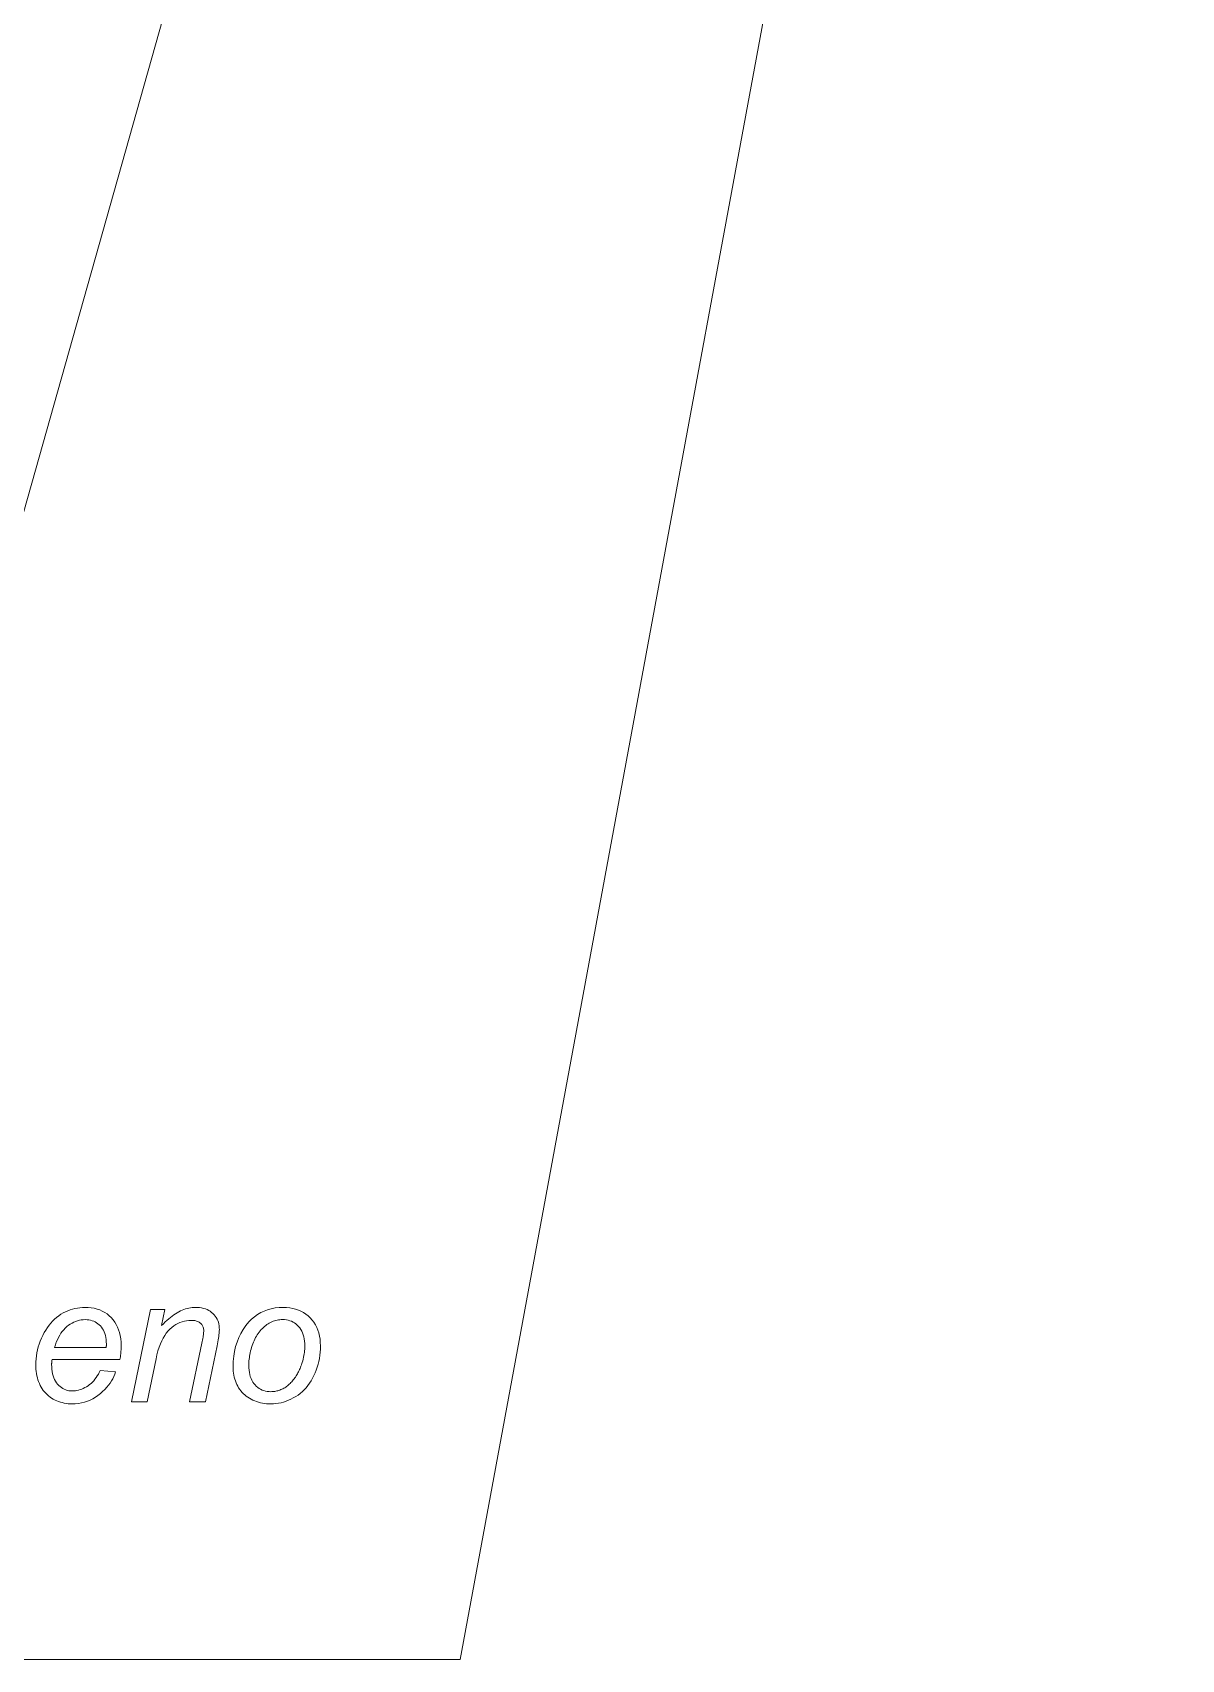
# Model space of a CAD drawing. Extents: x 0 to 420, y 0 to 594.
# Drawn here: x 105.27 to 132.35, y 207.72 to 246.04 of the extents above; entities that cross this region are included whole.
import ezdxf

# ---------------------------------------------------------------- set-up
doc = ezdxf.new("R2010")
doc.units = 0

msp = doc.modelspace()

# ---------------------------------------------------------------- linework, layer by layer
at = {"lineweight": 13}
for points in [[(123.378, 299.635), (102.852, 226.942), (49.073, 226.942)], [(132.351, 299.588), (115.354, 207.718), (56.916, 207.718)]]:
    msp.add_lwpolyline(points, dxfattribs=at)
for points in [[(106.868, 214.527), (107.228, 214.49), (107.211, 214.437), (107.189, 214.384), (107.163, 214.332), (107.134, 214.28), (107.1, 214.229), (107.062, 214.178), (107.021, 214.128), (106.975, 214.078), (106.925, 214.029), (106.871, 213.98), (106.814, 213.935), (106.755, 213.893), (106.694, 213.857), (106.63, 213.826), (106.565, 213.799), (106.497, 213.778), (106.427, 213.761), (106.355, 213.749), (106.281, 213.741), (106.205, 213.739), (106.157, 213.74), (106.11, 213.743), (106.064, 213.749), (106.018, 213.757), (105.974, 213.767), (105.93, 213.779), (105.886, 213.794), (105.844, 213.81), (105.803, 213.829), (105.762, 213.85), (105.723, 213.874), (105.685, 213.899), (105.65, 213.926), (105.616, 213.956), (105.584, 213.987), (105.555, 214.021), (105.527, 214.056), (105.501, 214.094), (105.477, 214.133), (105.455, 214.175), (105.435, 214.218), (105.417, 214.262), (105.401, 214.308), (105.388, 214.355), (105.376, 214.402), (105.366, 214.452), (105.359, 214.502), (105.354, 214.553), (105.351, 214.606), (105.35, 214.66), (105.351, 214.731), (105.356, 214.801), (105.364, 214.872), (105.376, 214.941), (105.391, 215.011), (105.409, 215.079), (105.43, 215.148), (105.455, 215.216), (105.483, 215.283), (105.514, 215.35), (105.548, 215.416), (105.584, 215.477), (105.622, 215.536), (105.662, 215.591), (105.703, 215.642), (105.747, 215.69), (105.793, 215.735), (105.84, 215.776), (105.89, 215.813), (105.941, 215.848), (105.994, 215.879), (106.048, 215.906), (106.102, 215.931), (106.157, 215.952), (106.214, 215.97), (106.271, 215.984), (106.329, 215.996), (106.388, 216.004), (106.447, 216.009), (106.508, 216.01), (106.584, 216.008), (106.657, 216.001), (106.727, 215.989), (106.794, 215.972), (106.858, 215.95), (106.918, 215.923), (106.976, 215.892), (107.03, 215.856), (107.081, 215.815), (107.129, 215.769), (107.173, 215.719), (107.213, 215.665), (107.247, 215.608), (107.278, 215.548), (107.303, 215.483), (107.324, 215.416), (107.34, 215.345), (107.352, 215.27), (107.359, 215.192), (107.361, 215.11), (107.361, 215.078), (107.36, 215.046), (107.359, 215.014), (107.357, 214.981), (107.354, 214.948), (107.351, 214.916), (107.347, 214.883), (107.343, 214.849), (107.338, 214.816), (107.333, 214.783), (105.732, 214.783), (105.731, 214.77), (105.729, 214.758), (105.728, 214.746), (105.727, 214.734), (105.726, 214.722), (105.725, 214.711), (105.725, 214.7), (105.724, 214.689), (105.724, 214.678), (105.724, 214.668), (105.726, 214.608), (105.73, 214.552), (105.737, 214.498), (105.747, 214.447), (105.759, 214.399), (105.775, 214.354), (105.793, 214.312), (105.814, 214.272), (105.838, 214.236), (105.864, 214.202), (105.893, 214.172), (105.923, 214.145), (105.954, 214.121), (105.986, 214.1), (106.02, 214.082), (106.055, 214.068), (106.091, 214.056), (106.129, 214.048), (106.167, 214.043), (106.207, 214.042), (106.245, 214.043), (106.283, 214.047), (106.321, 214.053), (106.358, 214.062), (106.396, 214.073), (106.433, 214.087), (106.47, 214.103), (106.508, 214.122), (106.545, 214.143), (106.582, 214.167), (106.618, 214.193), (106.652, 214.221), (106.685, 214.251), (106.716, 214.284), (106.745, 214.319), (106.773, 214.356), (106.799, 214.396), (106.824, 214.437), (106.847, 214.481)], [(107.603, 213.788), (108.057, 215.961), (108.393, 215.961), (108.313, 215.583), (108.356, 215.626), (108.399, 215.667), (108.442, 215.706), (108.483, 215.742), (108.525, 215.776), (108.565, 215.807), (108.605, 215.836), (108.645, 215.862), (108.684, 215.886), (108.722, 215.908), (108.76, 215.928), (108.799, 215.945), (108.837, 215.96), (108.876, 215.974), (108.914, 215.985), (108.953, 215.994), (108.993, 216.001), (109.032, 216.006), (109.071, 216.009), (109.111, 216.01), (109.163, 216.009), (109.212, 216.005), (109.259, 215.998), (109.304, 215.988), (109.346, 215.975), (109.387, 215.959), (109.425, 215.94), (109.461, 215.919), (109.494, 215.894), (109.525, 215.867), (109.554, 215.838), (109.579, 215.806), (109.602, 215.773), (109.622, 215.737), (109.638, 215.7), (109.652, 215.661), (109.662, 215.62), (109.67, 215.576), (109.674, 215.531), (109.676, 215.485), (109.675, 215.459), (109.674, 215.431), (109.671, 215.4), (109.667, 215.366), (109.662, 215.329), (109.657, 215.29), (109.65, 215.247), (109.642, 215.202), (109.633, 215.154), (109.622, 215.104), (109.346, 213.788), (108.976, 213.788), (109.264, 215.165), (109.273, 215.204), (109.28, 215.241), (109.286, 215.276), (109.292, 215.309), (109.297, 215.34), (109.3, 215.368), (109.303, 215.395), (109.306, 215.419), (109.307, 215.442), (109.307, 215.462), (109.307, 215.483), (109.304, 215.504), (109.301, 215.523), (109.295, 215.542), (109.289, 215.56), (109.28, 215.577), (109.271, 215.594), (109.26, 215.609), (109.247, 215.624), (109.233, 215.638), (109.217, 215.651), (109.2, 215.662), (109.182, 215.672), (109.162, 215.681), (109.141, 215.689), (109.119, 215.695), (109.095, 215.699), (109.071, 215.703), (109.044, 215.705), (109.017, 215.706), (108.96, 215.703), (108.905, 215.697), (108.852, 215.687), (108.799, 215.673), (108.748, 215.654), (108.698, 215.632), (108.649, 215.605), (108.602, 215.575), (108.555, 215.54), (108.51, 215.501), (108.467, 215.457), (108.426, 215.407), (108.388, 215.352), (108.351, 215.29), (108.318, 215.223), (108.286, 215.15), (108.257, 215.071), (108.23, 214.986), (108.206, 214.895), (108.184, 214.799), (107.973, 213.788)], [(109.999, 214.613), (110.003, 214.738), (110.014, 214.859), (110.033, 214.975), (110.059, 215.087), (110.093, 215.194), (110.134, 215.298), (110.183, 215.396), (110.239, 215.491), (110.302, 215.581), (110.373, 215.667), (110.437, 215.732), (110.505, 215.79), (110.576, 215.842), (110.651, 215.887), (110.731, 215.924), (110.814, 215.955), (110.9, 215.979), (110.991, 215.997), (111.086, 216.007), (111.184, 216.01), (111.261, 216.008), (111.335, 216.001), (111.406, 215.988), (111.474, 215.971), (111.539, 215.949), (111.6, 215.922), (111.659, 215.89), (111.715, 215.853), (111.768, 215.812), (111.817, 215.765), (111.863, 215.714), (111.904, 215.66), (111.94, 215.602), (111.971, 215.541), (111.998, 215.476), (112.019, 215.408), (112.036, 215.337), (112.048, 215.262), (112.055, 215.184), (112.058, 215.102), (112.056, 215.027), (112.052, 214.954), (112.044, 214.882), (112.033, 214.811), (112.02, 214.74), (112.003, 214.671), (111.983, 214.603), (111.961, 214.536), (111.935, 214.47), (111.906, 214.405), (111.875, 214.342), (111.841, 214.282), (111.804, 214.225), (111.765, 214.171), (111.723, 214.12), (111.678, 214.072), (111.632, 214.028), (111.582, 213.986), (111.53, 213.947), (111.475, 213.911), (111.419, 213.878), (111.363, 213.849), (111.305, 213.823), (111.247, 213.801), (111.189, 213.782), (111.13, 213.766), (111.07, 213.754), (111.01, 213.746), (110.949, 213.741), (110.887, 213.739), (110.837, 213.74), (110.787, 213.743), (110.739, 213.749), (110.691, 213.756), (110.645, 213.766), (110.599, 213.778), (110.554, 213.792), (110.511, 213.808), (110.468, 213.827), (110.426, 213.847), (110.385, 213.87), (110.347, 213.894), (110.31, 213.921), (110.275, 213.949), (110.243, 213.978), (110.212, 214.01), (110.183, 214.043), (110.156, 214.079), (110.131, 214.116), (110.108, 214.154), (110.088, 214.195), (110.069, 214.236), (110.053, 214.279), (110.038, 214.323), (110.026, 214.368), (110.017, 214.415), (110.009, 214.462), (110.003, 214.511), (110, 214.561)], [(105.792, 215.065), (107.011, 215.065), (107.012, 215.076), (107.012, 215.087), (107.012, 215.096), (107.013, 215.106), (107.013, 215.114), (107.013, 215.122), (107.013, 215.129), (107.013, 215.136), (107.013, 215.142), (107.013, 215.147), (107.012, 215.201), (107.008, 215.253), (107.001, 215.302), (106.991, 215.349), (106.979, 215.393), (106.963, 215.434), (106.945, 215.473), (106.924, 215.509), (106.901, 215.543), (106.874, 215.574), (106.846, 215.602), (106.815, 215.627), (106.783, 215.649), (106.75, 215.668), (106.715, 215.685), (106.678, 215.698), (106.64, 215.709), (106.6, 215.716), (106.559, 215.72), (106.516, 215.722), (106.469, 215.72), (106.423, 215.715), (106.377, 215.707), (106.333, 215.696), (106.289, 215.681), (106.246, 215.663), (106.204, 215.642), (106.163, 215.617), (106.123, 215.589), (106.083, 215.558), (106.045, 215.524), (106.009, 215.486), (105.975, 215.445), (105.943, 215.401), (105.913, 215.353), (105.884, 215.302), (105.858, 215.248), (105.834, 215.19), (105.812, 215.129)], [(110.369, 214.65), (110.371, 214.59), (110.375, 214.533), (110.383, 214.479), (110.393, 214.428), (110.406, 214.38), (110.422, 214.335), (110.442, 214.293), (110.464, 214.253), (110.489, 214.217), (110.517, 214.184), (110.547, 214.154), (110.579, 214.127), (110.612, 214.103), (110.647, 214.083), (110.684, 214.065), (110.722, 214.051), (110.762, 214.04), (110.804, 214.032), (110.847, 214.027), (110.891, 214.025), (110.915, 214.026), (110.939, 214.027), (110.962, 214.03), (110.986, 214.033), (111.009, 214.037), (111.033, 214.043), (111.056, 214.049), (111.08, 214.056), (111.103, 214.064), (111.127, 214.074), (111.15, 214.084), (111.173, 214.095), (111.195, 214.107), (111.217, 214.12), (111.239, 214.134), (111.261, 214.149), (111.282, 214.165), (111.303, 214.183), (111.323, 214.201), (111.343, 214.22), (111.363, 214.24), (111.382, 214.26), (111.401, 214.281), (111.419, 214.303), (111.436, 214.325), (111.453, 214.348), (111.469, 214.371), (111.485, 214.395), (111.5, 214.419), (111.514, 214.444), (111.528, 214.469), (111.541, 214.495), (111.554, 214.521), (111.566, 214.548), (111.578, 214.575), (111.589, 214.602), (111.6, 214.63), (111.61, 214.658), (111.619, 214.686), (111.628, 214.715), (111.64, 214.755), (111.651, 214.795), (111.66, 214.835), (111.669, 214.875), (111.676, 214.914), (111.681, 214.952), (111.686, 214.991), (111.689, 215.029), (111.691, 215.066), (111.691, 215.104), (111.69, 215.161), (111.685, 215.216), (111.678, 215.269), (111.668, 215.319), (111.654, 215.366), (111.638, 215.41), (111.619, 215.452), (111.596, 215.491), (111.571, 215.527), (111.543, 215.561), (111.513, 215.592), (111.481, 215.62), (111.447, 215.644), (111.412, 215.665), (111.375, 215.683), (111.337, 215.698), (111.298, 215.709), (111.257, 215.717), (111.214, 215.722), (111.17, 215.724), (111.135, 215.723), (111.101, 215.721), (111.068, 215.716), (111.035, 215.711), (111.003, 215.703), (110.972, 215.694), (110.941, 215.683), (110.911, 215.671), (110.881, 215.657), (110.852, 215.641), (110.824, 215.624), (110.796, 215.605), (110.769, 215.584), (110.742, 215.562), (110.716, 215.539), (110.69, 215.514), (110.665, 215.487), (110.641, 215.459), (110.617, 215.43), (110.593, 215.399), (110.571, 215.366), (110.55, 215.333), (110.53, 215.298), (110.511, 215.263), (110.493, 215.226), (110.477, 215.188), (110.462, 215.15), (110.448, 215.11), (110.435, 215.069), (110.424, 215.027), (110.413, 214.985), (110.404, 214.944), (110.396, 214.904), (110.389, 214.865), (110.383, 214.827), (110.378, 214.79), (110.374, 214.753), (110.372, 214.718), (110.37, 214.683)]]:
    msp.add_lwpolyline(points, close=True, dxfattribs=at)

doc.saveas('drawing.dxf')
